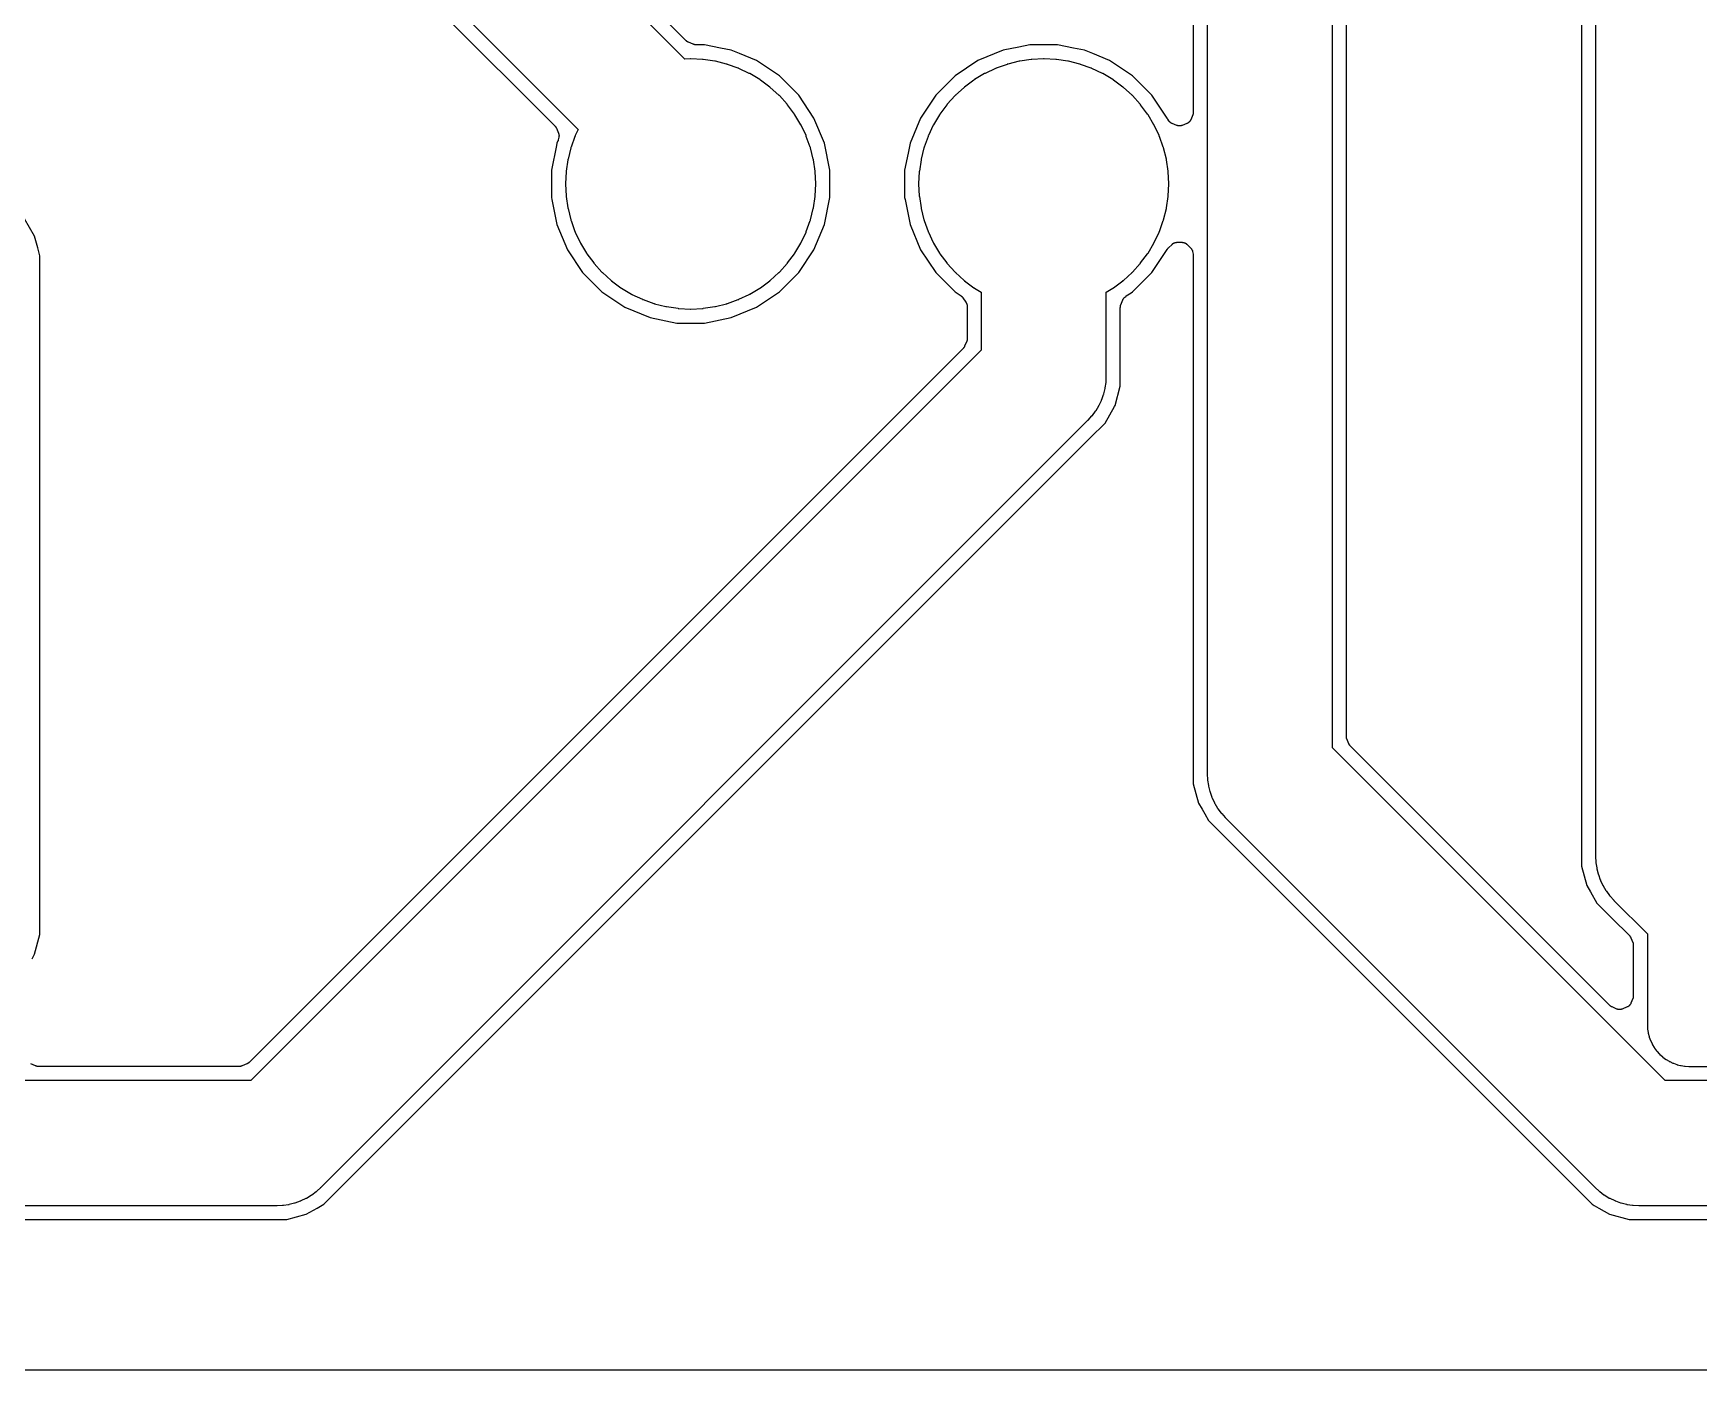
# Model space of a CAD drawing. Header units: metres. Extents: x 95.8 to 136.2, y -96.2 to -61.8.
# Drawn here: x 110.23 to 122.21, y -96.15 to -86.54 of the extents above; entities that cross this region are included whole.
import ezdxf

# ---------------------------------------------------------------- set-up
doc = ezdxf.new("R2010")
doc.units = ezdxf.units.M

msp = doc.modelspace()

# ---------------------------------------------------------------- linework, layer by layer
for points in [[(121.47, -71.191), (121.47, -92.456), (121.47, -92.457), (121.47, -92.458), (121.472, -92.498), (121.472, -92.499), (121.472, -92.5), (121.472, -92.501), (121.472, -92.503), (121.478, -92.541), (121.478, -92.543), (121.478, -92.544), (121.479, -92.545), (121.479, -92.546), (121.489, -92.584), (121.489, -92.586), (121.489, -92.587), (121.49, -92.588), (121.49, -92.589), (121.503, -92.626), (121.504, -92.627), (121.504, -92.628), (121.505, -92.629), (121.505, -92.631), (121.522, -92.666), (121.522, -92.667), (121.523, -92.668), (121.524, -92.669), (121.524, -92.67), (121.544, -92.704), (121.545, -92.705), (121.546, -92.706), (121.546, -92.707), (121.547, -92.708), (121.57, -92.74), (121.571, -92.741), (121.572, -92.742), (121.573, -92.743), (121.574, -92.743), (121.6, -92.773), (121.601, -92.773), (121.602, -92.774), (121.842, -93.015), (121.842, -93.668), (121.842, -93.669), (121.842, -93.67), (121.843, -93.695), (121.843, -93.696), (121.843, -93.697), (121.844, -93.699), (121.844, -93.7), (121.847, -93.724), (121.848, -93.725), (121.848, -93.727), (121.848, -93.728), (121.848, -93.729), (121.854, -93.753), (121.855, -93.754), (121.855, -93.755), (121.855, -93.756), (121.856, -93.757), (121.864, -93.781), (121.864, -93.782), (121.865, -93.783), (121.865, -93.784), (121.866, -93.785), (121.876, -93.807), (121.877, -93.808), (121.877, -93.809), (121.878, -93.81), (121.879, -93.812), (121.891, -93.833), (121.892, -93.834), (121.893, -93.835), (121.893, -93.836), (121.894, -93.837), (121.909, -93.856), (121.909, -93.857), (121.91, -93.858), (121.911, -93.859), (121.912, -93.86), (121.928, -93.878), (121.929, -93.879), (121.93, -93.88), (121.931, -93.881), (121.932, -93.882), (121.95, -93.898), (121.951, -93.899), (121.952, -93.9), (121.953, -93.901), (121.954, -93.901), (121.973, -93.916), (121.974, -93.917), (121.975, -93.917), (121.976, -93.918), (121.977, -93.919), (121.998, -93.931), (122, -93.932), (122.001, -93.933), (122.002, -93.933), (122.003, -93.934), (122.025, -93.944), (122.026, -93.945), (122.027, -93.945), (122.028, -93.946), (122.029, -93.946), (122.053, -93.954), (122.054, -93.955), (122.055, -93.955), (122.056, -93.955), (122.057, -93.956), (122.081, -93.962), (122.082, -93.962), (122.083, -93.962), (122.085, -93.962), (122.086, -93.963), (122.11, -93.966), (122.111, -93.966), (122.113, -93.967), (122.114, -93.967), (122.115, -93.967), (122.14, -93.968), (122.141, -93.968), (122.142, -93.968), (122.842, -93.968)], [(121.369, -71.672), (121.369, -92.374), (121.369, -92.528), (121.407, -92.668), (121.432, -92.712), (121.479, -92.794), (121.589, -92.904), (121.589, -92.904), (121.713, -93.027), (121.713, -93.028), (121.714, -93.029), (121.715, -93.03), (121.716, -93.031), (121.717, -93.032), (121.717, -93.033), (121.718, -93.034), (121.719, -93.035), (121.719, -93.036), (121.72, -93.037), (121.721, -93.038), (121.721, -93.039), (121.722, -93.04), (121.722, -93.041), (121.723, -93.042), (121.723, -93.043), (121.738, -93.078), (121.738, -93.079), (121.739, -93.08), (121.739, -93.081), (121.739, -93.083), (121.74, -93.084), (121.74, -93.085), (121.74, -93.086), (121.741, -93.087), (121.741, -93.088), (121.741, -93.09), (121.741, -93.091), (121.741, -93.092), (121.741, -93.093), (121.741, -93.095), (121.741, -93.096), (121.741, -93.097), (121.741, -93.46), (121.741, -93.462), (121.741, -93.463), (121.741, -93.464), (121.741, -93.465), (121.741, -93.467), (121.741, -93.468), (121.741, -93.469), (121.741, -93.47), (121.74, -93.471), (121.74, -93.473), (121.74, -93.474), (121.739, -93.475), (121.739, -93.476), (121.739, -93.477), (121.738, -93.478), (121.738, -93.48), (121.723, -93.514), (121.723, -93.515), (121.722, -93.516), (121.722, -93.518), (121.721, -93.519), (121.721, -93.52), (121.72, -93.521), (121.719, -93.522), (121.719, -93.523), (121.718, -93.524), (121.717, -93.525), (121.717, -93.526), (121.716, -93.527), (121.715, -93.528), (121.714, -93.529), (121.713, -93.53), (121.713, -93.53), (121.712, -93.531), (121.711, -93.532), (121.71, -93.533), (121.709, -93.534), (121.708, -93.534), (121.707, -93.535), (121.706, -93.536), (121.705, -93.537), (121.704, -93.537), (121.703, -93.538), (121.702, -93.539), (121.701, -93.539), (121.7, -93.54), (121.699, -93.54), (121.697, -93.541), (121.696, -93.541), (121.662, -93.556), (121.66, -93.556), (121.659, -93.556), (121.658, -93.557), (121.657, -93.557), (121.656, -93.558), (121.655, -93.558), (121.653, -93.558), (121.652, -93.558), (121.651, -93.559), (121.65, -93.559), (121.649, -93.559), (121.647, -93.559), (121.646, -93.559), (121.645, -93.559), (121.644, -93.559), (121.643, -93.559), (121.641, -93.559), (121.64, -93.559), (121.639, -93.559), (121.638, -93.559), (121.636, -93.559), (121.635, -93.559), (121.634, -93.559), (121.633, -93.558), (121.632, -93.558), (121.63, -93.558), (121.629, -93.558), (121.628, -93.557), (121.627, -93.557), (121.626, -93.556), (121.625, -93.556), (121.623, -93.556), (121.589, -93.541), (121.588, -93.541), (121.586, -93.54), (121.585, -93.54), (121.584, -93.539), (121.583, -93.539), (121.582, -93.538), (121.581, -93.537), (121.58, -93.537), (121.579, -93.536), (121.578, -93.535), (121.577, -93.534), (121.576, -93.534), (121.575, -93.533), (121.574, -93.532), (121.573, -93.531), (121.572, -93.53), (119.705, -91.663), (119.705, -91.663), (119.704, -91.662), (119.703, -91.661), (119.702, -91.66), (119.701, -91.659), (119.701, -91.658), (119.7, -91.657), (119.699, -91.656), (119.699, -91.655), (119.698, -91.654), (119.697, -91.653), (119.697, -91.652), (119.696, -91.651), (119.696, -91.649), (119.695, -91.648), (119.695, -91.647), (119.68, -91.613), (119.68, -91.611), (119.679, -91.61), (119.679, -91.609), (119.679, -91.608), (119.678, -91.607), (119.678, -91.606), (119.678, -91.604), (119.677, -91.603), (119.677, -91.602), (119.677, -91.601), (119.677, -91.6), (119.677, -91.598), (119.677, -91.597), (119.677, -91.596), (119.677, -91.595), (119.677, -91.593), (119.677, -79.585)], [(129.015, -94.069), (121.969, -94.069), (119.576, -91.676), (119.576, -79.502)], [(118.676, -79.688), (118.676, -91.862), (118.676, -91.864), (118.676, -91.865), (118.678, -91.904), (118.678, -91.905), (118.678, -91.907), (118.678, -91.908), (118.678, -91.909), (118.684, -91.948), (118.684, -91.949), (118.684, -91.95), (118.685, -91.951), (118.685, -91.953), (118.695, -91.991), (118.695, -91.992), (118.695, -91.993), (118.696, -91.994), (118.696, -91.995), (118.709, -92.032), (118.71, -92.034), (118.71, -92.035), (118.711, -92.036), (118.711, -92.037), (118.728, -92.072), (118.728, -92.074), (118.729, -92.075), (118.73, -92.076), (118.73, -92.077), (118.75, -92.11), (118.751, -92.112), (118.752, -92.113), (118.752, -92.114), (118.753, -92.115), (118.776, -92.146), (118.777, -92.147), (118.778, -92.148), (118.779, -92.149), (118.78, -92.15), (118.806, -92.179), (118.807, -92.18), (118.808, -92.181), (121.464, -94.837), (121.465, -94.838), (121.466, -94.839), (121.495, -94.865), (121.496, -94.866), (121.497, -94.867), (121.498, -94.868), (121.499, -94.869), (121.53, -94.892), (121.531, -94.893), (121.532, -94.893), (121.533, -94.894), (121.535, -94.895), (121.568, -94.915), (121.569, -94.915), (121.57, -94.916), (121.571, -94.917), (121.573, -94.917), (121.608, -94.934), (121.609, -94.934), (121.61, -94.935), (121.611, -94.935), (121.613, -94.936), (121.65, -94.949), (121.651, -94.949), (121.652, -94.95), (121.653, -94.95), (121.654, -94.95), (121.692, -94.96), (121.694, -94.96), (121.695, -94.961), (121.696, -94.961), (121.697, -94.961), (121.736, -94.967), (121.737, -94.967), (121.738, -94.967), (121.74, -94.967), (121.741, -94.967), (121.78, -94.969), (121.781, -94.969), (121.783, -94.969), (129.201, -94.969)], [(118.575, -85.596), (118.575, -87.104), (118.575, -87.106), (118.575, -87.107), (118.575, -87.108), (118.575, -87.109), (118.575, -87.11), (118.575, -87.112), (118.575, -87.113), (118.575, -87.114), (118.574, -87.115), (118.574, -87.116), (118.574, -87.118), (118.573, -87.119), (118.573, -87.12), (118.573, -87.121), (118.572, -87.122), (118.572, -87.123), (118.557, -87.158), (118.557, -87.159), (118.556, -87.16), (118.556, -87.161), (118.555, -87.163), (118.555, -87.164), (118.554, -87.165), (118.553, -87.166), (118.553, -87.167), (118.552, -87.168), (118.551, -87.169), (118.551, -87.17), (118.55, -87.171), (118.549, -87.172), (118.548, -87.173), (118.547, -87.173), (118.547, -87.174), (118.546, -87.175), (118.545, -87.176), (118.544, -87.177), (118.543, -87.178), (118.542, -87.178), (118.541, -87.179), (118.54, -87.18), (118.539, -87.181), (118.538, -87.181), (118.537, -87.182), (118.536, -87.183), (118.535, -87.183), (118.534, -87.184), (118.533, -87.184), (118.531, -87.185), (118.53, -87.185), (118.496, -87.2), (118.494, -87.2), (118.493, -87.2), (118.492, -87.201), (118.491, -87.201), (118.49, -87.202), (118.489, -87.202), (118.487, -87.202), (118.486, -87.202), (118.485, -87.203), (118.484, -87.203), (118.483, -87.203), (118.481, -87.203), (118.48, -87.203), (118.479, -87.203), (118.478, -87.203), (118.477, -87.203), (118.475, -87.203), (118.474, -87.203), (118.473, -87.203), (118.472, -87.203), (118.47, -87.203), (118.469, -87.203), (118.468, -87.203), (118.467, -87.202), (118.466, -87.202), (118.464, -87.202), (118.463, -87.202), (118.462, -87.201), (118.461, -87.201), (118.46, -87.2), (118.459, -87.2), (118.457, -87.2), (118.423, -87.185), (118.422, -87.185), (118.42, -87.184), (118.419, -87.184), (118.418, -87.183), (118.417, -87.183), (118.416, -87.182), (118.415, -87.181), (118.414, -87.181), (118.413, -87.18), (118.412, -87.179), (118.411, -87.178), (118.41, -87.178), (118.409, -87.177), (118.408, -87.176), (118.407, -87.175), (118.406, -87.174), (118.406, -87.173), (118.405, -87.173), (118.404, -87.172), (118.403, -87.171), (118.402, -87.17), (118.402, -87.169), (118.401, -87.168), (118.4, -87.167), (118.392, -87.155), (118.392, -87.154), (118.391, -87.153), (118.391, -87.152), (118.39, -87.151), (118.389, -87.15), (118.389, -87.149), (118.388, -87.149), (118.388, -87.148), (118.388, -87.148), (118.277, -86.982), (118.138, -86.843), (117.974, -86.733), (117.852, -86.683), (117.792, -86.658), (117.715, -86.643), (117.599, -86.619), (117.401, -86.619), (117.321, -86.636), (117.208, -86.658), (117.026, -86.733), (116.862, -86.843), (116.723, -86.982), (116.613, -87.146), (116.538, -87.328), (116.524, -87.398), (116.499, -87.521), (116.499, -87.719), (116.502, -87.732), (116.538, -87.912), (116.613, -88.094), (116.723, -88.258), (116.862, -88.397), (116.906, -88.426), (116.907, -88.427), (116.908, -88.427), (116.908, -88.428), (116.909, -88.429), (116.91, -88.43), (116.911, -88.431), (116.912, -88.431), (116.913, -88.432), (116.914, -88.433), (116.915, -88.434), (116.916, -88.435), (116.916, -88.436), (116.917, -88.437), (116.918, -88.438), (116.919, -88.439), (116.919, -88.44), (116.94, -88.471), (116.941, -88.472), (116.941, -88.473), (116.942, -88.474), (116.943, -88.475), (116.943, -88.476), (116.944, -88.477), (116.944, -88.479), (116.945, -88.48), (116.945, -88.481), (116.946, -88.482), (116.946, -88.483), (116.946, -88.484), (116.947, -88.485), (116.947, -88.487), (116.947, -88.488), (116.948, -88.489), (116.948, -88.49), (116.948, -88.491), (116.948, -88.493), (116.948, -88.494), (116.949, -88.503), (116.949, -88.505), (116.949, -88.506), (116.949, -88.507), (116.949, -88.508), (116.949, -88.733), (116.949, -88.734), (116.949, -88.735), (116.949, -88.737), (116.949, -88.738), (116.949, -88.739), (116.949, -88.74), (116.949, -88.742), (116.949, -88.743), (116.948, -88.744), (116.948, -88.745), (116.948, -88.746), (116.947, -88.747), (116.947, -88.749), (116.947, -88.75), (116.946, -88.751), (116.946, -88.752), (116.931, -88.787), (116.931, -88.788), (116.93, -88.789), (116.93, -88.79), (116.929, -88.791), (116.929, -88.792), (116.928, -88.793), (116.927, -88.794), (116.927, -88.795), (116.926, -88.796), (116.925, -88.797), (116.925, -88.798), (116.924, -88.799), (116.923, -88.8), (116.922, -88.801), (116.921, -88.802), (116.921, -88.803), (111.784, -93.94), (111.783, -93.94), (111.782, -93.941), (111.781, -93.942), (111.78, -93.943), (111.779, -93.944), (111.778, -93.944), (111.777, -93.945), (111.776, -93.946), (111.775, -93.946), (111.774, -93.947), (111.773, -93.948), (111.772, -93.948), (111.771, -93.949), (111.77, -93.949), (111.769, -93.95), (111.768, -93.95), (111.733, -93.965), (111.732, -93.965), (111.731, -93.966), (111.73, -93.966), (111.728, -93.966), (111.727, -93.967), (111.726, -93.967), (111.725, -93.967), (111.724, -93.968), (111.723, -93.968), (111.721, -93.968), (111.72, -93.968), (111.719, -93.968), (111.718, -93.968), (111.716, -93.968), (111.715, -93.968), (111.714, -93.968), (110.267, -93.968), (110.265, -93.968), (110.264, -93.968), (110.263, -93.968), (110.262, -93.968), (110.261, -93.968), (110.259, -93.968), (110.258, -93.968), (110.257, -93.968), (110.256, -93.967), (110.255, -93.967), (110.253, -93.967), (110.252, -93.966), (110.251, -93.966), (110.25, -93.966), (110.249, -93.965), (110.248, -93.965), (110.213, -93.95)], [(113.191, -86.268), (114.151, -87.228), (114.13, -87.273), (114.129, -87.274), (114.129, -87.276), (114.128, -87.277), (114.128, -87.278), (114.1, -87.356), (114.099, -87.358), (114.099, -87.359), (114.098, -87.36), (114.098, -87.361), (114.078, -87.442), (114.078, -87.443), (114.077, -87.444), (114.077, -87.446), (114.077, -87.447), (114.065, -87.529), (114.064, -87.531), (114.064, -87.532), (114.064, -87.533), (114.064, -87.534), (114.06, -87.618), (114.06, -87.619), (114.06, -87.62), (114.06, -87.621), (114.06, -87.622), (114.064, -87.706), (114.064, -87.707), (114.064, -87.708), (114.064, -87.709), (114.065, -87.711), (114.077, -87.793), (114.077, -87.794), (114.077, -87.796), (114.078, -87.797), (114.078, -87.798), (114.098, -87.879), (114.098, -87.88), (114.099, -87.881), (114.099, -87.882), (114.1, -87.884), (114.128, -87.962), (114.128, -87.963), (114.129, -87.964), (114.129, -87.966), (114.13, -87.967), (114.165, -88.042), (114.166, -88.043), (114.166, -88.044), (114.167, -88.045), (114.167, -88.046), (114.21, -88.118), (114.211, -88.119), (114.212, -88.12), (114.212, -88.121), (114.213, -88.122), (114.263, -88.189), (114.264, -88.19), (114.264, -88.191), (114.265, -88.192), (114.266, -88.193), (114.322, -88.255), (114.323, -88.256), (114.324, -88.256), (114.324, -88.257), (114.325, -88.258), (114.387, -88.314), (114.388, -88.315), (114.389, -88.316), (114.39, -88.316), (114.391, -88.317), (114.458, -88.367), (114.459, -88.368), (114.46, -88.368), (114.461, -88.369), (114.462, -88.37), (114.534, -88.413), (114.535, -88.413), (114.536, -88.414), (114.537, -88.414), (114.538, -88.415), (114.613, -88.45), (114.614, -88.451), (114.616, -88.451), (114.617, -88.452), (114.618, -88.452), (114.696, -88.48), (114.698, -88.481), (114.699, -88.481), (114.7, -88.482), (114.701, -88.482), (114.782, -88.502), (114.783, -88.502), (114.784, -88.503), (114.786, -88.503), (114.787, -88.503), (114.869, -88.515), (114.871, -88.516), (114.872, -88.516), (114.873, -88.516), (114.874, -88.516), (114.958, -88.52), (114.959, -88.52), (114.96, -88.52), (114.961, -88.52), (114.962, -88.52), (115.046, -88.516), (115.047, -88.516), (115.048, -88.516), (115.049, -88.516), (115.051, -88.515), (115.133, -88.503), (115.134, -88.503), (115.136, -88.503), (115.137, -88.502), (115.138, -88.502), (115.219, -88.482), (115.22, -88.482), (115.221, -88.481), (115.222, -88.481), (115.224, -88.48), (115.302, -88.452), (115.303, -88.452), (115.304, -88.451), (115.306, -88.451), (115.307, -88.45), (115.382, -88.415), (115.383, -88.414), (115.384, -88.414), (115.385, -88.413), (115.386, -88.413), (115.458, -88.37), (115.459, -88.369), (115.46, -88.368), (115.461, -88.368), (115.462, -88.367), (115.529, -88.317), (115.53, -88.316), (115.531, -88.316), (115.532, -88.315), (115.533, -88.314), (115.595, -88.258), (115.596, -88.257), (115.596, -88.256), (115.597, -88.256), (115.598, -88.255), (115.654, -88.193), (115.655, -88.192), (115.656, -88.191), (115.656, -88.19), (115.657, -88.189), (115.707, -88.122), (115.708, -88.121), (115.708, -88.12), (115.709, -88.119), (115.71, -88.118), (115.753, -88.046), (115.753, -88.045), (115.754, -88.044), (115.754, -88.043), (115.755, -88.042), (115.79, -87.967), (115.791, -87.966), (115.791, -87.964), (115.792, -87.963), (115.792, -87.962), (115.82, -87.884), (115.821, -87.882), (115.821, -87.881), (115.822, -87.88), (115.822, -87.879), (115.842, -87.798), (115.842, -87.797), (115.843, -87.796), (115.843, -87.794), (115.843, -87.793), (115.855, -87.711), (115.856, -87.709), (115.856, -87.708), (115.856, -87.707), (115.856, -87.706), (115.86, -87.622), (115.86, -87.621), (115.86, -87.62), (115.86, -87.619), (115.86, -87.618), (115.856, -87.534), (115.856, -87.533), (115.856, -87.532), (115.856, -87.531), (115.855, -87.529), (115.843, -87.447), (115.843, -87.446), (115.843, -87.444), (115.842, -87.443), (115.842, -87.442), (115.822, -87.361), (115.822, -87.36), (115.821, -87.359), (115.821, -87.358), (115.82, -87.356), (115.792, -87.278), (115.792, -87.277), (115.791, -87.276), (115.791, -87.274), (115.79, -87.273), (115.755, -87.198), (115.754, -87.197), (115.754, -87.196), (115.753, -87.195), (115.753, -87.194), (115.71, -87.122), (115.709, -87.121), (115.708, -87.12), (115.708, -87.119), (115.707, -87.118), (115.657, -87.051), (115.656, -87.05), (115.656, -87.049), (115.655, -87.048), (115.654, -87.047), (115.598, -86.985), (115.597, -86.984), (115.596, -86.984), (115.596, -86.983), (115.595, -86.982), (115.533, -86.926), (115.532, -86.925), (115.531, -86.924), (115.53, -86.924), (115.529, -86.923), (115.462, -86.873), (115.461, -86.872), (115.46, -86.872), (115.459, -86.871), (115.458, -86.87), (115.386, -86.827), (115.385, -86.827), (115.384, -86.826), (115.383, -86.826), (115.382, -86.825), (115.307, -86.79), (115.306, -86.789), (115.304, -86.789), (115.303, -86.788), (115.302, -86.788), (115.224, -86.76), (115.222, -86.759), (115.221, -86.759), (115.22, -86.758), (115.219, -86.758), (115.138, -86.738), (115.137, -86.738), (115.136, -86.737), (115.134, -86.737), (115.133, -86.737), (115.051, -86.725), (115.049, -86.724), (115.048, -86.724), (115.047, -86.724), (115.046, -86.724), (114.962, -86.72), (114.961, -86.72), (114.96, -86.72), (114.959, -86.72), (114.958, -86.72), (114.918, -86.722), (113.959, -85.764)], [(113.178, -86.398), (113.984, -87.203), (113.984, -87.204), (113.985, -87.205), (113.986, -87.206), (113.987, -87.207), (113.988, -87.208), (113.988, -87.209), (113.989, -87.21), (113.99, -87.211), (113.99, -87.212), (113.991, -87.213), (113.992, -87.214), (113.992, -87.215), (113.993, -87.216), (113.993, -87.217), (113.994, -87.218), (113.994, -87.219), (114.009, -87.254), (114.009, -87.255), (114.01, -87.256), (114.01, -87.257), (114.01, -87.259), (114.011, -87.26), (114.011, -87.261), (114.011, -87.262), (114.012, -87.263), (114.012, -87.265), (114.012, -87.266), (114.012, -87.267), (114.012, -87.268), (114.012, -87.269), (114.013, -87.271), (114.013, -87.272), (114.013, -87.273), (114.013, -87.274), (114.013, -87.276), (114.012, -87.277), (114.012, -87.278), (114.012, -87.279), (114.012, -87.28), (114.012, -87.282), (114.012, -87.283), (114.008, -87.302), (114.008, -87.303), (114.007, -87.304), (114.007, -87.305), (114.007, -87.306), (114.006, -87.308), (114.006, -87.309), (114.006, -87.31), (114.005, -87.311), (113.998, -87.328), (113.995, -87.343), (113.959, -87.521), (113.959, -87.719), (113.962, -87.732), (113.998, -87.912), (114.073, -88.094), (114.183, -88.258), (114.322, -88.397), (114.486, -88.507), (114.668, -88.582), (114.861, -88.621), (115.059, -88.621), (115.252, -88.582), (115.434, -88.507), (115.598, -88.397), (115.737, -88.258), (115.847, -88.094), (115.922, -87.912), (115.961, -87.719), (115.961, -87.521), (115.922, -87.328), (115.847, -87.146), (115.737, -86.982), (115.598, -86.843), (115.434, -86.733), (115.312, -86.683), (115.252, -86.658), (115.175, -86.643), (115.059, -86.619), (114.998, -86.619), (114.997, -86.619), (114.996, -86.619), (114.994, -86.619), (114.993, -86.619), (114.992, -86.619), (114.991, -86.619), (114.989, -86.619), (114.988, -86.619), (114.987, -86.618), (114.986, -86.618), (114.985, -86.618), (114.984, -86.617), (114.982, -86.617), (114.981, -86.617), (114.98, -86.616), (114.979, -86.616), (114.944, -86.601), (114.943, -86.601), (114.942, -86.6), (114.941, -86.6), (114.94, -86.599), (114.939, -86.599), (114.938, -86.598), (114.937, -86.597), (114.936, -86.597), (114.935, -86.596), (114.934, -86.595), (114.933, -86.595), (114.932, -86.594), (114.931, -86.593), (114.93, -86.592), (114.929, -86.591), (114.928, -86.591), (114.284, -85.947)], [(108.059, -94.969), (111.983, -94.969), (111.984, -94.969), (111.985, -94.969), (112.025, -94.967), (112.026, -94.967), (112.027, -94.967), (112.028, -94.967), (112.03, -94.967), (112.068, -94.961), (112.07, -94.961), (112.071, -94.961), (112.072, -94.96), (112.073, -94.96), (112.111, -94.95), (112.113, -94.95), (112.114, -94.95), (112.115, -94.949), (112.116, -94.949), (112.153, -94.936), (112.154, -94.935), (112.155, -94.935), (112.156, -94.934), (112.158, -94.934), (112.193, -94.917), (112.194, -94.917), (112.195, -94.916), (112.196, -94.915), (112.197, -94.915), (112.231, -94.895), (112.232, -94.894), (112.233, -94.893), (112.234, -94.893), (112.235, -94.892), (112.267, -94.869), (112.268, -94.868), (112.269, -94.867), (112.27, -94.866), (112.27, -94.865), (112.3, -94.839), (112.3, -94.838), (112.301, -94.837), (117.818, -89.32), (117.819, -89.319), (117.82, -89.319), (117.846, -89.289), (117.847, -89.289), (117.848, -89.288), (117.849, -89.287), (117.85, -89.286), (117.873, -89.254), (117.874, -89.253), (117.874, -89.252), (117.875, -89.251), (117.876, -89.25), (117.896, -89.216), (117.896, -89.215), (117.897, -89.214), (117.898, -89.213), (117.898, -89.212), (117.915, -89.177), (117.915, -89.175), (117.916, -89.174), (117.916, -89.173), (117.917, -89.172), (117.93, -89.135), (117.93, -89.134), (117.931, -89.133), (117.931, -89.132), (117.931, -89.13), (117.941, -89.092), (117.941, -89.091), (117.942, -89.09), (117.942, -89.089), (117.942, -89.087), (117.948, -89.049), (117.948, -89.047), (117.948, -89.046), (117.948, -89.045), (117.948, -89.044), (117.95, -89.004), (117.95, -89.003), (117.95, -89.002), (117.95, -88.398), (117.998, -88.37), (117.999, -88.369), (118, -88.368), (118.001, -88.368), (118.002, -88.367), (118.069, -88.317), (118.07, -88.316), (118.071, -88.316), (118.072, -88.315), (118.073, -88.314), (118.135, -88.258), (118.136, -88.257), (118.136, -88.256), (118.137, -88.256), (118.138, -88.255), (118.194, -88.193), (118.195, -88.192), (118.196, -88.191), (118.196, -88.19), (118.197, -88.189), (118.247, -88.122), (118.248, -88.121), (118.248, -88.12), (118.249, -88.119), (118.25, -88.118), (118.293, -88.046), (118.293, -88.045), (118.294, -88.044), (118.294, -88.043), (118.295, -88.042), (118.33, -87.967), (118.331, -87.966), (118.331, -87.964), (118.332, -87.963), (118.332, -87.962), (118.36, -87.884), (118.361, -87.882), (118.361, -87.881), (118.362, -87.88), (118.362, -87.879), (118.382, -87.798), (118.382, -87.797), (118.383, -87.796), (118.383, -87.794), (118.383, -87.793), (118.395, -87.711), (118.396, -87.709), (118.396, -87.708), (118.396, -87.707), (118.396, -87.706), (118.4, -87.622), (118.4, -87.621), (118.4, -87.62), (118.4, -87.619), (118.4, -87.618), (118.396, -87.534), (118.396, -87.533), (118.396, -87.532), (118.396, -87.531), (118.395, -87.529), (118.383, -87.447), (118.383, -87.446), (118.383, -87.444), (118.382, -87.443), (118.382, -87.442), (118.362, -87.361), (118.362, -87.36), (118.361, -87.359), (118.361, -87.358), (118.36, -87.356), (118.332, -87.278), (118.332, -87.277), (118.331, -87.276), (118.331, -87.274), (118.33, -87.273), (118.295, -87.198), (118.294, -87.197), (118.294, -87.196), (118.293, -87.195), (118.293, -87.194), (118.25, -87.122), (118.249, -87.121), (118.248, -87.12), (118.248, -87.119), (118.247, -87.118), (118.197, -87.051), (118.196, -87.05), (118.196, -87.049), (118.195, -87.048), (118.194, -87.047), (118.138, -86.985), (118.137, -86.984), (118.136, -86.984), (118.136, -86.983), (118.135, -86.982), (118.073, -86.926), (118.072, -86.925), (118.071, -86.924), (118.07, -86.924), (118.069, -86.923), (118.002, -86.873), (118.001, -86.872), (118, -86.872), (117.999, -86.871), (117.998, -86.87), (117.926, -86.827), (117.925, -86.827), (117.924, -86.826), (117.923, -86.826), (117.922, -86.825), (117.847, -86.79), (117.846, -86.789), (117.844, -86.789), (117.843, -86.788), (117.842, -86.788), (117.764, -86.76), (117.762, -86.759), (117.761, -86.759), (117.76, -86.758), (117.759, -86.758), (117.678, -86.738), (117.677, -86.738), (117.676, -86.737), (117.674, -86.737), (117.673, -86.737), (117.591, -86.725), (117.589, -86.724), (117.588, -86.724), (117.587, -86.724), (117.586, -86.724), (117.502, -86.72), (117.501, -86.72), (117.5, -86.72), (117.499, -86.72), (117.498, -86.72), (117.414, -86.724), (117.413, -86.724), (117.412, -86.724), (117.411, -86.724), (117.409, -86.725), (117.327, -86.737), (117.326, -86.737), (117.324, -86.737), (117.323, -86.738), (117.322, -86.738), (117.241, -86.758), (117.24, -86.758), (117.239, -86.759), (117.238, -86.759), (117.236, -86.76), (117.158, -86.788), (117.157, -86.788), (117.156, -86.789), (117.154, -86.789), (117.153, -86.79), (117.078, -86.825), (117.077, -86.826), (117.076, -86.826), (117.075, -86.827), (117.074, -86.827), (117.002, -86.87), (117.001, -86.871), (117, -86.872), (116.999, -86.872), (116.998, -86.873), (116.931, -86.923), (116.93, -86.924), (116.929, -86.924), (116.928, -86.925), (116.927, -86.926), (116.865, -86.982), (116.864, -86.983), (116.864, -86.984), (116.863, -86.984), (116.862, -86.985), (116.806, -87.047), (116.805, -87.048), (116.804, -87.049), (116.804, -87.05), (116.803, -87.051), (116.753, -87.118), (116.752, -87.119), (116.752, -87.12), (116.751, -87.121), (116.75, -87.122), (116.707, -87.194), (116.707, -87.195), (116.706, -87.196), (116.706, -87.197), (116.705, -87.198), (116.67, -87.273), (116.669, -87.274), (116.669, -87.276), (116.668, -87.277), (116.668, -87.278), (116.64, -87.356), (116.639, -87.358), (116.639, -87.359), (116.638, -87.36), (116.638, -87.361), (116.618, -87.442), (116.618, -87.443), (116.617, -87.444), (116.617, -87.446), (116.617, -87.447), (116.605, -87.529), (116.604, -87.531), (116.604, -87.532), (116.604, -87.533), (116.604, -87.534), (116.6, -87.618), (116.6, -87.619), (116.6, -87.62), (116.6, -87.621), (116.6, -87.622), (116.604, -87.706), (116.604, -87.707), (116.604, -87.708), (116.604, -87.709), (116.605, -87.711), (116.617, -87.793), (116.617, -87.794), (116.617, -87.796), (116.618, -87.797), (116.618, -87.798), (116.638, -87.879), (116.638, -87.88), (116.639, -87.881), (116.639, -87.882), (116.64, -87.884), (116.668, -87.962), (116.668, -87.963), (116.669, -87.964), (116.669, -87.966), (116.67, -87.967), (116.705, -88.042), (116.706, -88.043), (116.706, -88.044), (116.707, -88.045), (116.707, -88.046), (116.75, -88.118), (116.751, -88.119), (116.752, -88.12), (116.752, -88.121), (116.753, -88.122), (116.803, -88.189), (116.804, -88.19), (116.804, -88.191), (116.805, -88.192), (116.806, -88.193), (116.862, -88.255), (116.863, -88.256), (116.864, -88.256), (116.864, -88.257), (116.865, -88.258), (116.927, -88.314), (116.928, -88.315), (116.929, -88.316), (116.93, -88.316), (116.931, -88.317), (116.998, -88.367), (116.999, -88.368), (117, -88.368), (117.001, -88.369), (117.002, -88.37), (117.05, -88.398), (117.05, -88.816), (111.797, -94.069), (108.245, -94.069)], [(110.222, -93.194), (110.241, -93.16), (110.279, -93.02), (110.279, -92.866), (110.279, -92.866), (110.279, -88.293), (110.279, -88.137), (110.263, -88.079), (110.241, -87.997), (110.169, -87.872)], [(107.987, -95.07), (111.901, -95.07), (112.055, -95.07), (112.195, -95.032), (112.274, -94.987), (112.321, -94.96), (112.428, -94.852), (112.428, -94.852), (112.432, -94.848), (112.432, -94.848), (117.829, -89.451), (117.833, -89.447), (117.941, -89.34), (118.009, -89.221), (118.013, -89.214), (118.05, -89.074), (118.05, -88.508), (118.051, -88.507), (118.051, -88.506), (118.051, -88.505), (118.051, -88.503), (118.051, -88.502), (118.051, -88.501), (118.051, -88.5), (118.051, -88.499), (118.052, -88.497), (118.052, -88.496), (118.052, -88.495), (118.053, -88.494), (118.053, -88.493), (118.053, -88.492), (118.054, -88.49), (118.054, -88.489), (118.069, -88.455), (118.069, -88.453), (118.07, -88.452), (118.07, -88.451), (118.071, -88.45), (118.071, -88.449), (118.072, -88.448), (118.073, -88.447), (118.073, -88.446), (118.074, -88.445), (118.075, -88.444), (118.075, -88.443), (118.076, -88.442), (118.077, -88.441), (118.078, -88.44), (118.079, -88.439), (118.079, -88.438), (118.08, -88.438), (118.081, -88.437), (118.082, -88.436), (118.083, -88.435), (118.091, -88.429), (118.092, -88.428), (118.092, -88.427), (118.093, -88.427), (118.094, -88.426), (118.129, -88.403), (118.138, -88.397), (118.277, -88.258), (118.388, -88.092), (118.388, -88.091), (118.389, -88.09), (118.39, -88.089), (118.39, -88.088), (118.391, -88.087), (118.392, -88.086), (118.392, -88.085), (118.393, -88.084), (118.394, -88.083), (118.395, -88.082), (118.395, -88.081), (118.396, -88.081), (118.397, -88.08), (118.423, -88.055), (118.424, -88.054), (118.425, -88.053), (118.425, -88.052), (118.426, -88.051), (118.427, -88.051), (118.428, -88.05), (118.429, -88.049), (118.43, -88.049), (118.431, -88.048), (118.432, -88.047), (118.433, -88.047), (118.434, -88.046), (118.436, -88.046), (118.437, -88.045), (118.438, -88.045), (118.439, -88.044), (118.44, -88.044), (118.441, -88.043), (118.442, -88.043), (118.443, -88.042), (118.445, -88.042), (118.446, -88.042), (118.447, -88.042), (118.448, -88.041), (118.449, -88.041), (118.451, -88.041), (118.452, -88.041), (118.453, -88.041), (118.454, -88.041), (118.455, -88.04), (118.457, -88.04), (118.458, -88.04), (118.495, -88.04), (118.496, -88.04), (118.498, -88.04), (118.499, -88.041), (118.5, -88.041), (118.501, -88.041), (118.503, -88.041), (118.504, -88.041), (118.505, -88.041), (118.506, -88.042), (118.507, -88.042), (118.509, -88.042), (118.51, -88.043), (118.511, -88.043), (118.512, -88.043), (118.513, -88.044), (118.514, -88.044), (118.516, -88.045), (118.517, -88.045), (118.518, -88.046), (118.519, -88.046), (118.52, -88.047), (118.521, -88.047), (118.522, -88.048), (118.523, -88.049), (118.524, -88.049), (118.525, -88.05), (118.526, -88.051), (118.527, -88.052), (118.528, -88.053), (118.529, -88.053), (118.53, -88.054), (118.531, -88.055), (118.557, -88.082), (118.558, -88.082), (118.559, -88.083), (118.56, -88.084), (118.56, -88.085), (118.561, -88.086), (118.562, -88.087), (118.563, -88.088), (118.563, -88.089), (118.564, -88.09), (118.565, -88.091), (118.565, -88.092), (118.566, -88.093), (118.566, -88.094), (118.567, -88.096), (118.567, -88.097), (118.568, -88.098), (118.568, -88.099), (118.569, -88.1), (118.569, -88.101), (118.57, -88.102), (118.57, -88.104), (118.57, -88.105), (118.571, -88.106), (118.571, -88.107), (118.575, -88.126), (118.575, -88.127), (118.575, -88.128), (118.575, -88.13), (118.575, -88.131), (118.575, -88.132), (118.575, -88.133), (118.575, -88.134), (118.575, -88.136), (118.575, -91.78), (118.575, -91.935), (118.613, -92.075), (118.639, -92.119), (118.658, -92.152), (118.685, -92.2), (118.795, -92.31), (118.795, -92.31), (121.336, -94.851), (121.445, -94.96), (121.459, -94.968), (121.492, -94.987), (121.57, -95.032), (121.71, -95.07), (121.865, -95.07), (121.865, -95.07), (129.119, -95.07)], [(98, -96.15), (134, -96.15)]]:
    msp.add_lwpolyline(points)

doc.saveas('drawing.dxf')
